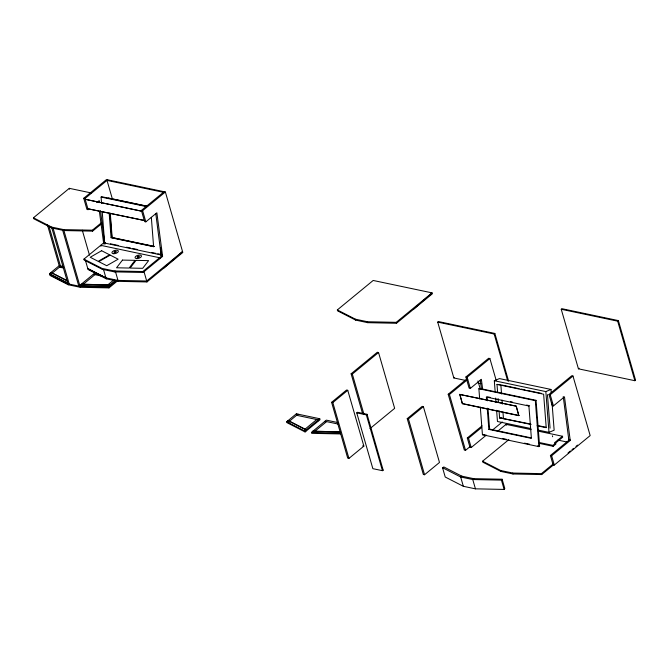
<?xml version="1.0" encoding="UTF-8"?>
<svg xmlns="http://www.w3.org/2000/svg" width="669" height="669" viewBox="0 0 669 669"><rect width="100%" height="100%" fill="white"/><g stroke="black" fill="none" stroke-linecap="round" stroke-linejoin="round"><path stroke-width="1" d="M442.544 467.715L460.665 476.997L461.978 476.244L443.856 466.962L442.544 467.715L445.228 477.022L463.349 486.296L475.442 488.847L472.749 479.531L473.426 478.644L502.118 479.23L504.811 488.537L504.125 489.424L475.433 488.838M504.125 489.424L501.441 480.116L502.118 479.23M163.746 268.144L182.545 251.536L165.368 191.986L106.48 179.576L83.725 198.283L86.945 209.447L88.174 209.706L84.946 198.542L83.725 198.283M413.266 309.471L432.065 292.871L432.333 293.8L396.483 323.269L367.791 322.675L355.716 320.133L337.594 310.859L337.327 309.931L373.177 280.462L432.065 292.871L396.215 322.341L367.524 321.747L355.448 319.205L337.327 309.931M101.404 223.906L92.606 231.131L63.915 230.546L51.848 228.004L33.718 218.73L33.45 217.801L69.308 188.332L91.469 192.998M84.946 198.542L107.701 179.836M63.371 229.718L62.685 230.287L78.791 286.106M96.838 202.582L99.204 200.633L99.464 202.665M33.45 217.801L51.572 227.067L63.647 229.618L92.339 230.203L101.103 223.003M117.786 280.662L108.988 287.887L80.297 287.302L68.23 284.76L50.1 275.486L49.581 273.613L59.223 265.685L62.836 266.446M104.958 244.252L104.69 243.324L103.461 243.073L83.918 259.129L84.185 260.057L102.315 269.331L114.391 271.873L143.082 272.467L162.617 256.403L156.864 212.784L145.834 221.849L144.604 221.598L141.385 210.426L164.139 191.727M141.385 210.426L142.614 210.685L165.368 191.986M144.512 220.519L87.907 208.77L143.501 220.31M83.324 284.777L83.19 284.308L94.948 274.641M83.19 284.308L107.876 284.818L114.123 279.675M115.118 280.554L108.462 286.023L79.77 285.437L94.697 273.161L97.666 273.788M49.832 274.558L67.954 283.823L80.029 286.374L108.721 286.959L116.69 280.411M83.918 259.129L102.048 268.403L114.123 270.945L142.806 271.539L162.341 255.474L161.112 255.215L161.396 256.143M85.389 260.224L88.074 269.532L106.195 278.806L118.271 281.348L146.963 281.942L182.813 252.472L182.545 251.536L146.695 281.005L118.003 280.411L105.928 277.878L87.798 268.603L105.919 277.878M286.708 421.738L296.35 413.81L319.757 418.744L320.033 419.672L305.089 431.948L286.976 422.674L286.708 421.738L304.821 431.02L305.089 431.948M297.981 414.161L289.384 421.227L289.652 422.156M362.615 413.676L351.108 373.804L377.308 352.262L378.537 352.521L394.651 408.349L370.032 428.578M351.108 373.804L352.329 374.063L378.537 352.521M331.598 402.32L346.525 390.044L347.755 390.303L363.869 446.131L348.934 458.399L347.713 458.14L331.598 402.32L332.819 402.579L347.755 390.303M316.746 419.538L304.98 429.205L288.122 420.575L288.389 421.503M304.821 431.02L319.757 418.744M464.922 380.293L453.841 377.96L437.718 322.124L438.412 321.555L494.851 333.446L508.657 381.297M311.419 432.417L340.111 433.002L340.387 433.93L311.687 433.345L311.419 432.417L326.347 420.14L338.23 422.641M315.116 432.216L314.84 431.288L326.606 421.621M356.794 412.857L366.353 414.872L367.047 414.303L383.161 470.131L382.476 470.683L372.859 468.668L356.744 412.848L357.438 412.28L367.047 414.303M437.718 322.124L494.157 334.007L494.851 333.446M453.841 377.96L454.527 377.391M407.22 418.652L422.156 406.376L423.377 406.635L439.491 462.463L424.564 474.739L423.335 474.48L407.22 418.652L408.45 418.911L423.377 406.635M482.684 389.492L481.379 379.323L470.349 388.388L469.12 388.129L465.9 376.965L488.654 358.266L489.884 358.525L496.181 380.36M465.9 376.965L467.121 377.224L489.884 358.525M470.307 446.424L465.54 450.337L464.311 450.078L448.197 394.25L466.46 379.239M448.197 394.25L449.426 394.509L467.69 379.499M561.241 309.27L561.927 308.702L618.365 320.593L635.55 380.143L634.864 380.703L578.426 368.82L561.241 309.27L617.671 321.162L618.365 320.593M459.712 394.434L516.326 406.183L518.835 415.633L462.396 403.742L459.712 394.434L516.326 406.183M462.396 403.742L459.887 394.292M486.355 435.101L471.21 447.544L469.981 447.285L467.296 437.978L482.031 425.869M467.296 437.978L468.526 438.237L481.705 427.407M492.727 429.858L502.285 421.997M531.228 429.665L506.032 424.355L497.995 430.97L496.774 430.711M578.426 368.82L579.111 368.251M548.99 394.476L571.752 375.769L572.973 376.028L590.167 435.578L554.308 465.047L553.079 464.788L550.395 455.489L569.001 440.194L570.231 440.453L564.477 396.826L553.439 405.899L552.218 405.64L548.99 394.476L550.219 394.735L572.973 376.028M460.665 476.989L461.702 476.144L473.794 478.686L472.757 479.539L460.665 476.989L463.349 486.296M553.698 464.721L541.706 474.572L513.014 473.986L500.939 471.436L482.817 462.17L482.55 461.234L508.841 439.625M555.496 443.121L562.729 437.175L562.462 436.247L554.417 442.853L555.646 443.112L555.914 444.04L553.154 446.307L538.946 443.313M538.679 442.385L552.887 445.378L555.646 443.112M550.395 455.489L551.624 455.748L570.231 440.453M482.55 461.234L500.671 470.508L512.747 473.05L541.438 473.644L553.388 463.818M568.023 452.938L570.406 450.981M571.995 449.677L573.584 448.372M575.967 446.407L577.556 445.102M108.729 286.951L110.159 285.78L109.892 284.852L81.183 284.266M101.563 203.192L101.094 197.054L101.83 196.753L147.18 206.303M111.079 237.729L111.815 237.42L154.347 246.376L153.611 246.685L111.079 237.729L109.198 213.453M102.198 211.371L104.648 243.056L105.384 242.747M104.648 243.056L161.087 254.948L161.823 254.638M495.177 391.95L494.316 380.736L499.459 378.587L550.988 389.442L551.306 393.523M479.673 398.967L478.879 388.748L479.614 388.438L536.053 400.33L539.615 446.323L538.88 446.633L482.441 434.741L480.3 407.145M494.316 380.736L545.837 391.591L550.988 389.442M478.879 388.748L535.317 400.631L536.053 400.33M486.597 400.079L486.363 397.052L528.895 406.008L529.631 405.698M487.224 408.174L488.863 429.414L489.599 429.105L531.119 437.852M482.441 434.741L485.192 434.858M537.884 430.025L548.998 432.366L554.149 430.217L552.017 402.696M312.841 431.246L340.521 431.806M472.749 479.531L501.441 480.116M314.84 431.288L339.526 431.798M497.636 392.502L497.008 384.391L499.894 384.725M499.601 417.841L530.81 424.087M499.049 410.749L499.601 417.874L503.448 418.317L502.971 412.213M163.453 192.296L107.015 180.404L112.459 199.262M108.186 197.982L147.59 206.286M101.094 197.054L146.444 206.612M153.728 246.476L112.175 237.721L110.285 213.361M110.427 243.809L118.488 245.506M126.55 247.204L130.58 248.057M132.596 248.483L137.638 249.545M151.746 252.514L155.777 253.367M157.792 253.794L159.807 254.212M59.474 267.165L63.505 268.01M93.317 274.298L102.223 276.172M501.867 385.051L519.094 388.681M521.126 389.107L525.182 389.96M527.205 390.395L541.397 393.38M497.008 384.391L543.629 394.208L546.222 427.692L537.098 425.768M478.026 383.053L481.053 383.688M488.111 396.96L490.134 397.386M510.388 401.651L512.412 402.077M526.587 405.063L528.619 405.489M463.584 403.808L519.01 415.491M537.909 425.584L546.013 427.29M499.601 417.874L531.019 424.489M530.81 428.528L497.468 421.503L496.599 410.298M538.277 431.154L562.462 436.247M563.248 396.575L568.734 439.265L569.963 439.525M557.954 440.102L567.12 442.033M488.863 429.414L531.395 438.371L528.895 406.008M502.327 438.471L506.358 439.316M524.496 443.146L529.53 444.199M537.592 445.905L539.615 446.323M296.601 415.29L318.385 419.881L318.653 420.809M337.837 423.987L324.967 421.269L325.243 422.206M362.64 445.872L363.869 446.131M383.161 470.131L382.434 470.675L366.353 414.872M53.085 228.246L69.233 284.099M66.933 280.604L52.257 273.094L60.854 266.028L61.122 266.956M67.31 280.788L50.995 272.45L51.262 273.378M49.581 273.613L67.694 282.887M49.849 274.541L67.962 283.815M288.13 420.567L306.251 429.849L306.519 430.777M617.671 321.162L634.864 380.703M568.734 439.265L569.001 440.194M550.219 394.735L553.439 405.899M552.402 435.82L552.669 436.748M552.887 445.378L553.154 446.307M551.624 455.748L554.308 465.047M541.438 473.644L541.706 474.572M516.15 406.326L518.835 415.633M494.157 334.007L507.687 380.878M506.032 424.355L506.299 425.292M512.747 473.05L513.014 473.986M477.934 380.954L480.233 388.923M500.671 470.508L500.939 471.436M467.121 377.224L470.349 388.388M468.526 438.237L471.21 447.544M449.426 394.509L465.54 450.337M396.215 322.341L396.483 323.269M408.45 418.911L424.564 474.739M367.524 321.747L367.791 322.675M355.448 319.205L355.716 320.133M352.329 374.063L363.844 413.935M332.819 402.579L348.934 458.399M312.849 431.237L313.109 432.174M296.35 413.81L296.618 414.747M159.866 258.669L159.582 257.741L100.701 245.331L100.986 246.267M142.614 210.685L145.834 221.849M144.011 271.698L146.963 281.942M142.806 271.539L143.082 272.467M115.319 271.112L118.271 281.348M114.123 270.945L114.391 271.873M103.737 244.001L99.413 211.563M92.339 230.203L92.606 231.131M108.462 286.023L108.988 287.887M103.511 269.498L106.195 278.806M107.876 284.818L108.144 285.747M102.048 268.403L102.315 269.331M82.287 230.228L89.479 255.157M94.371 272.099L94.965 274.098M69.308 188.332L69.576 189.26M63.647 229.618L80.297 287.302M51.572 227.067L68.23 284.76M48.912 226.005L60.712 266.881M47.399 224.751L59.198 265.626M480.283 380.084L481.463 389.233M155.768 213.545L161.129 255.224M100.509 210.802L104.69 243.332M547.476 394.66L550.069 428.143M545.837 391.591L548.998 432.366M535.317 400.631L538.88 446.633M500.855 384.842L501.558 393.966M502.034 400.045L502.344 404.101M498.104 398.582L498.422 402.638M495.654 398.063L495.972 402.144M487.099 396.742L487.408 400.79M488.036 408.876L489.599 429.105M160.535 247.789L161.087 254.948M151.336 217.358L153.611 246.685M109.933 213.143L111.815 237.42M122.452 260.09L116.548 267.784L129.134 268.043L135.046 260.35L122.452 260.09M136.008 260.366L130.104 268.06L142.698 268.319L148.602 260.626L136.008 260.366M85.389 199.329L141.828 211.22L85.389 199.329M101.629 250.724L90.215 257.264L98.167 261.336L109.582 254.797L101.629 250.724M110.193 255.106L98.778 261.646L106.731 265.718L118.137 259.179L110.193 255.106M136.894 258.577A3.312 1.581 -16.1 0 0 141.46 255.968A3.312 1.581 -16.1 0 0 136.426 255.867A3.312 1.581 -16.1 0 0 136.894 258.577M137.781 257.423A1.154 0.552 -16.1 0 0 139.378 256.511A1.154 0.552 -16.1 0 0 137.622 256.478A1.154 0.552 -16.1 0 0 137.781 257.423M113.789 253.718A3.312 1.581 -16.1 0 0 118.354 251.101A3.312 1.581 -16.1 0 0 113.32 251A3.312 1.581 -16.1 0 0 113.789 253.718M114.675 252.556A1.154 0.552 -16.1 0 0 116.272 251.644A1.154 0.552 -16.1 0 0 114.516 251.611A1.154 0.552 -16.1 0 0 114.675 252.556"/></g></svg>
